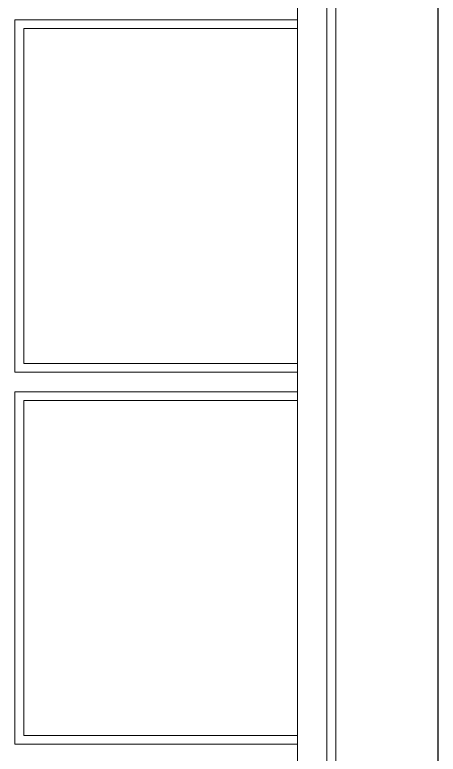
# Model space of a CAD drawing. Header units: inches. Extents: x -10117506 to -5032697, y -6529230 to -3254494.
# Drawn here: x -5045184.33 to -5045172.41, y -3258708.39 to -3258687.58 of the extents above; entities that cross this region are included whole.
import ezdxf

# ---------------------------------------------------------------- set-up
doc = ezdxf.new("R2010")
doc.units = ezdxf.units.IN
doc.header["$LTSCALE"] = 2
doc.header["$MEASUREMENT"] = 0
doc.layers.get('0').update_dxf_attribs({"linetype": 'CONTINUOUS'})
doc.layers.add('window', color=4, linetype='CONTINUOUS', lineweight=13)

msp = doc.modelspace()

# ---------------------------------------------------------------- linework, layer by layer
at = {"ltscale": 0.5}
for q in [(-5045172.414, -3258514.799), (-5045172.414, -3258626.799)]:
    msp.add_line((-5045172.414, -3258733.799), q, dxfattribs=at)
at = {"layer": 'window'}
for p, q in [((-5045175.294, -3258728.123), (-5045175.294, -3258655.485)), ((-5045175.546, -3258655.729), (-5045175.546, -3258727.871)), ((-5045176.374, -3258727.043), (-5045176.374, -3258656.533)), ((-5045184.33, -3258697.637), (-5045184.33, -3258687.719)), ((-5045184.33, -3258687.719), (-5045176.374, -3258687.719)), ((-5045184.078, -3258687.963), (-5045184.078, -3258697.392)), ((-5045184.078, -3258687.963), (-5045176.374, -3258687.963)), ((-5045184.078, -3258697.392), (-5045176.374, -3258697.392)), ((-5045176.374, -3258697.637), (-5045184.33, -3258697.637)), ((-5045184.33, -3258708.114), (-5045184.33, -3258698.196)), ((-5045184.33, -3258698.196), (-5045176.374, -3258698.196)), ((-5045184.078, -3258698.44), (-5045184.078, -3258707.869)), ((-5045184.078, -3258698.44), (-5045176.374, -3258698.44)), ((-5045184.078, -3258707.869), (-5045176.374, -3258707.869)), ((-5045176.374, -3258708.114), (-5045184.33, -3258708.114))]:
    msp.add_line(p, q, dxfattribs=at)

doc.saveas('drawing.dxf')
